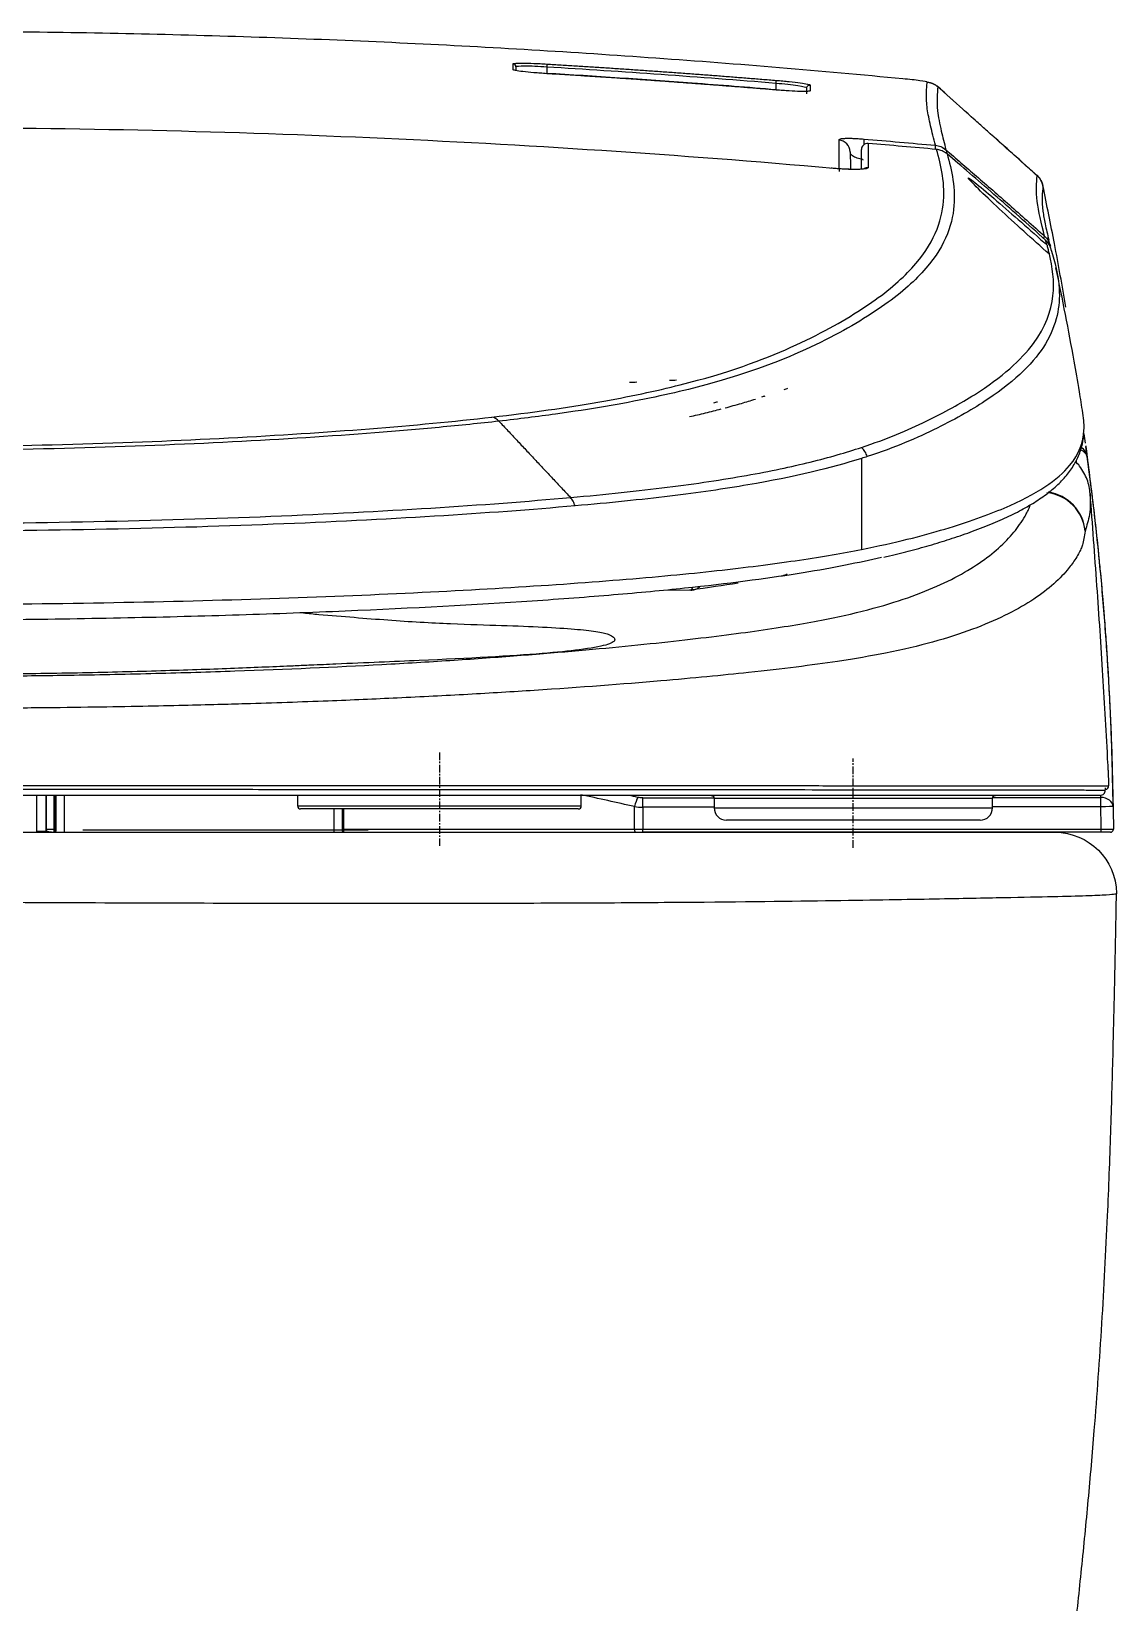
# Model space of a CAD drawing. Header units: millimetres. Extents: x -8699 to 14519, y -2727 to 7848.
# Drawn here: x -7396.7 to -7220, y 6236.2 to 6491.9 of the extents above; entities that cross this region are included whole.
import ezdxf

# ---------------------------------------------------------------- set-up
doc = ezdxf.new("R2010")
doc.units = ezdxf.units.MM
doc.linetypes.add('CENTER', pattern=[2, 1.25, -0.25, 0.25, -0.25])
doc.layers.add('1', color=7, linetype='Continuous', true_color=0xffffff)

msp = doc.modelspace()

# ---------------------------------------------------------------- linework, layer by layer
at = {"layer": '1', "color": 7, "linetype": 'Continuous'}
for p, q in [((-7312.78, 6486.06), (-7312.78, 6486.06)), ((-7293.09, 6400.97), (-7289.3, 6400.95)), ((-7394.26, 6367.54), (-7394.26, 6361.74)), ((-7391.26, 6361.54), (-7391.26, 6367.54)), ((-7353.35, 6367.54), (-7353.35, 6365.84)), ((-7307.15, 6365.84), (-7307.15, 6367.54)), ((-7285.53, 6367.04), (-7285.53, 6365.52)), ((-7240.22, 6365.52), (-7240.22, 6367.04)), ((-7307.65, 6365.34), (-7352.85, 6365.34)), ((-7347.43, 6365.34), (-7347.43, 6361.54)), ((-7242.22, 6363.52), (-7283.53, 6363.52)), ((-7222.53, 6361.54), (-7297.15, 6361.54)), ((-7221.65, 6361.54), (-7222.53, 6361.54))]:
    msp.add_line(p, q, dxfattribs=at)
at = {"layer": '1', "color": 8, "linetype": 'Continuous'}
for p, q in [((-7395.76, 6361.74), (-7395.76, 6367.54)), ((-7297.15, 6367.13), (-7285.54, 6367.14)), ((-7240.22, 6367.04), (-7285.53, 6367.04)), ((-7240.2, 6367.18), (-7222.58, 6367.2)), ((-7353.35, 6365.84), (-7307.15, 6365.84)), ((-7285.53, 6365.63), (-7297.14, 6365.62)), ((-7285.53, 6365.52), (-7240.22, 6365.52)), ((-7222.58, 6365.69), (-7240.22, 6365.68)), ((-7395.76, 6361.54), (-7395.76, 6361.74)), ((-7392.99, 6362.05), (-7392.87, 6362.05)), ((-7345.86, 6362.05), (-7298.48, 6362.05)), ((-7297.15, 6362.05), (-7222.53, 6362.05))]:
    msp.add_line(p, q, dxfattribs=at)
at = {"layer": '1', "color": 7, "linetype": 'Continuous', "extrusion": (0, 0, -1)}
for centre, radius, start, end in [((7286.03, 6367.04), 0.5, 90, 180), ((7239.72, 6367.04), 0.5, 0, 90), ((7345.83, 6361.74), 0.2, 270, 0), ((7230.03, 6351.54), 10, 90, 179.5979)]:
    msp.add_arc(centre, radius, start, end, dxfattribs=at)
at = {"layer": '1', "color": 7, "linetype": 'Continuous'}
for centre, radius, start, end in [((-7352.85, 6365.84), 0.5, 180, 270), ((-7307.65, 6365.84), 0.5, 270, 0), ((-7283.53, 6365.52), 2, 180, 270), ((-7242.22, 6365.52), 2, 270, 0), ((-7394.46, 6361.74), 0.2, 270, 292.327), ((-7392.86, 6361.74), 0.2, 270, 0)]:
    msp.add_arc(centre, radius, start, end, dxfattribs=at)
at = {"layer": '1', "color": 8, "linetype": 'Continuous'}
for start, end in [(270, 291.6632), (310.7082, 0)]:
    msp.add_arc((-7394.46, 6361.74), 0.2, start, end, dxfattribs=at)
at = {"layer": '1', "color": 7, "linetype": 'Continuous'}
for centre, major_axis, ratio, start_param, end_param in [((-7318.28, 6486.08), (0.498, 0.05), 0.998498, 6.183663, 7.697316), ((-7312.78, 6486.06), (-0.03, -0.499), 0.004927, 3.194455, 4.71239), ((-7265.4, 6472.21), (-2, -0.02), 0.996638, 3.159233, 4.600014), ((-7260.55, 6472.63), (1, 0), 0.997777, 1.480567, 3.141593), ((-7261.34, 6472.36), (0.17, 1.99), 0.077848, 5.291413, 6.202587), ((-7249.71, 6471.35), (0.18, 1.99), 0.076154, 5.431748, 6.202841), ((-7249.14, 6471.11), (1.3, 1.52), 0.471674, 5.64519, 6.228943), ((-7321.86, 6426.14), (0.34, -2.98), 0.737799, 2.358668, 2.913854), ((-7221.83, 6369.04), (0, 0.5), 0.999682, 3.141593, 4.79615), ((-7417.15, 6013.52), (443.55, 0), 0.827876, 1.298708, 1.302104), ((-7222.67, 6368.34), (0, 0.8), 0.999695, 3.141593, 4.796082), ((-7221.03, 6362.04), (0, -0.5), 0.999998, 0, 0.345067), ((-7221.03, 6362.04), (0, -0.5), 0.999998, 0.984658, 1.581858)]:
    msp.add_ellipse(centre, major_axis=major_axis, ratio=ratio, start_param=start_param, end_param=end_param, dxfattribs=at)
at = {"layer": '1', "color": 8, "linetype": 'Continuous'}
for centre, major_axis, ratio, start_param, end_param in [((-7260.55, 6468.69), (-1, 0), 0.996949, 4.622245, 5.276551), ((-7233.06, 6457.05), (1.33, 1.49), 0.080886, 5.684631, 6.236217), ((-7263.36, 6421.9), (-0.95, 2.85), 0.951883, 4.666015, 5.264382), ((-7226.8, 6422.35), (1.98, 0.27), 0.767498, 0.005108, 0.987651), ((-7226.82, 6422.47), (1.99, 0.2), 0.996329, 0.037766, 0.91457), ((-7232.11, 6409.97), (6.95, -0.8), 0.98098, 0.204124, 1.574261), ((-7232.11, 6409.97), (6.55, -2.47), 0.995853, 0.447275, 1.792859), ((-7297.94, 6365.68), (-0.45, -1.95), 0.262355, 3.863487, 4.755034), ((-7297.15, 6365.59), (0, 2), 0.001161, 4.729804, 5.591502), ((-7222.58, 6365.66), (2, 0.04), 0.770266, 6.282543, 7.840039), ((-7222.58, 6365.66), (0, -2), 0.001161, 1.588211, 2.449909), ((-7222.58, 6365.66), (2, 0.04), 0.017392, 6.282776, 7.852531), ((-7393.06, 6362.07), (1.2, 0), 0.017478, 3.14159, 4.766351), ((-7392.86, 6362.05), (-0.2, 0), 0.017478, 3.141593, 4.766619), ((-7345.83, 6362.05), (0.2, 0), 0.017678, 1.730677, 3.141593), ((-7298.35, 6362.04), (0, 0.5), 0.265044, 1.553343, 3.141593), ((-7297.15, 6362.04), (0, 0.5), 0.001144, 3.141593, 4.729805), ((-7222.53, 6362.04), (0, 0.5), 0.001144, 3.141593, 4.729805)]:
    msp.add_ellipse(centre, major_axis=major_axis, ratio=ratio, start_param=start_param, end_param=end_param, dxfattribs=at)
at = {"layer": '1', "color": 7, "linetype": 'Continuous'}
for points, degree, knots in [([(-7254.81, 6484.15), (-7261.49, 6484.76), (-7274.88, 6485.99), (-7295.01, 6487.53), (-7315.2, 6488.86), (-7335.46, 6489.95), (-7355.79, 6490.8), (-7376.18, 6491.4), (-7396.64, 6491.78), (-7410.3, 6491.83), (-7417.15, 6491.86)], 3, [0, 0, 0, 0, 0.12387, 0.248032, 0.3725, 0.497291, 0.622419, 0.747903, 0.873757, 1, 1, 1, 1]), ([(-7312.78, 6486.06), (-7314.09, 6486.14), (-7315.39, 6486.2), (-7317.24, 6486.21), (-7317.79, 6486.16), (-7317.78, 6486.08)], 3, [0, 0, 0, 0, 0.5, 0.5, 1, 1, 1, 1]), ([(-7317.78, 6486.08), (-7317.78, 6485.93), (-7317.78, 6485.78), (-7317.78, 6485.57), (-7317.78, 6485.53), (-7317.78, 6485.48)], 3, [0, 0, 0, 0, 0.772725, 0.772725, 1, 1, 1, 1]), ([(-7275.46, 6482.36), (-7280.01, 6482.74), (-7284.56, 6483.09), (-7297, 6484.02), (-7304.89, 6484.55), (-7312.78, 6485.03)], 3, [0, 0, 0, 0, 0.366026, 0.366026, 1, 1, 1, 1]), ([(-7275.46, 6483.4), (-7275.45, 6483.46), (-7275.45, 6483.56), (-7275.43, 6483.78), (-7275.42, 6483.88), (-7275.42, 6483.89)], 3, [0, 0, 0, 0, 0.5, 0.5, 1, 1, 1, 1]), ([(-7250.84, 6483.61), (-7250.85, 6483.66), (-7251.3, 6483.74), (-7252.79, 6483.94), (-7253.77, 6484.05), (-7254.81, 6484.15)], 3, [0, 0, 0, 0, 0.5, 0.5, 1, 1, 1, 1]), ([(-7270.46, 6482.64), (-7270.45, 6482.72), (-7271.01, 6482.85), (-7272.84, 6483.12), (-7274.14, 6483.28), (-7275.46, 6483.4)], 3, [0, 0, 0, 0, 0.5, 0.5, 1, 1, 1, 1]), ([(-7270.46, 6482.64), (-7270.46, 6482.7), (-7270.45, 6482.75), (-7270.41, 6482.86), (-7270.38, 6482.91), (-7270.31, 6483), (-7270.27, 6483.03), (-7270.18, 6483.09), (-7270.12, 6483.11), (-7270.04, 6483.13), (-7270.01, 6483.14), (-7269.96, 6483.14), (-7269.94, 6483.14), (-7269.92, 6483.14)], 3, [0, 0, 0, 0, 0.203838, 0.203838, 0.407677, 0.407677, 0.611515, 0.611515, 0.815354, 0.815354, 0.920682, 0.920682, 1, 1, 1, 1]), ([(-7270.46, 6481.7), (-7270.46, 6481.86), (-7270.46, 6482.02), (-7270.46, 6482.33), (-7270.46, 6482.49), (-7270.46, 6482.64)], 3, [0, 0, 0, 0, 0.496975, 0.496975, 1, 1, 1, 1]), ([(-7232.88, 6468.37), (-7234.18, 6469.52), (-7236.79, 6471.84), (-7240.92, 6475.51), (-7245.06, 6479.22), (-7247.83, 6481.71), (-7249.23, 6482.96)], 3, [0, 0, 0, 0, 0.251178, 0.498267, 0.747815, 1, 1, 1, 1]), ([(-7232.94, 6468.36), (-7233.62, 6468.97), (-7234.42, 6469.68), (-7235.36, 6470.52), (-7236.02, 6471.12), (-7237.92, 6472.82), (-7240.25, 6474.91), (-7242.95, 6477.33), (-7245.65, 6479.74), (-7247.77, 6481.65), (-7249.12, 6482.86)], 3, [0, 0, 0, 0, 0.126179, 0.147851, 0.174122, 0.248823, 0.499995, 0.606753, 0.74895, 1, 1, 1, 1]), ([(-7247.62, 6471.93), (-7247.7, 6472), (-7247.78, 6472.06), (-7248.09, 6472.28), (-7248.34, 6472.41), (-7248.84, 6472.58), (-7249.08, 6472.64), (-7249.33, 6472.66)], 3, [0, 0, 0, 0, 0.169363, 0.169363, 0.611484, 0.611484, 1, 1, 1, 1]), ([(-7231.58, 6457.9), (-7234.44, 6460.45), (-7237.28, 6462.97), (-7242.69, 6467.71), (-7245.32, 6469.98), (-7247.62, 6471.93)], 3, [0, 0, 0, 0, 0.5, 0.5, 1, 1, 1, 1]), ([(-7261.04, 6469.5), (-7261.04, 6469.5), (-7261.07, 6469.49), (-7261.27, 6469.45), (-7261.81, 6469.41), (-7262.67, 6469.39), (-7263.75, 6469.42), (-7264.98, 6469.48), (-7265.93, 6469.55), (-7266.43, 6469.6), (-7266.48, 6469.61)], 3, [0, 0, 0, 0, 0.041414, 0.175842, 0.350205, 0.522278, 0.679379, 0.826292, 0.981299, 1, 1, 1, 1]), ([(-7228.28, 6447), (-7228.86, 6450.44), (-7230.04, 6457.04), (-7231.37, 6463.6), (-7232, 6466.74)], 3, [0, 0, 0, 0, 0.522067, 1, 1, 1, 1]), ([(-7230.65, 6456.28), (-7230.66, 6456.37), (-7230.68, 6456.45), (-7230.77, 6456.75), (-7230.87, 6456.97), (-7231.14, 6457.44), (-7231.35, 6457.69), (-7231.58, 6457.9)], 3, [0, 0, 0, 0, 0.132905, 0.132905, 0.497845, 0.497845, 1, 1, 1, 1]), ([(-7225.5, 6429.76), (-7225.7, 6430.97), (-7226.19, 6434.03), (-7227.09, 6439.18), (-7228.28, 6445.59), (-7229.34, 6450.82), (-7229.88, 6453.41)], 3, [0, 0, 0, 0, 0.130437, 0.342898, 0.679507, 1, 1, 1, 1]), ([(-7225.33, 6426.96), (-7225.31, 6427.37), (-7225.31, 6427.77), (-7225.36, 6428.69), (-7225.41, 6429.21), (-7225.49, 6429.73)], 3, [0, 0, 0, 0, 0.438873, 0.438873, 1, 1, 1, 1]), ([(-7257.92, 6406.28), (-7257.6, 6406.36), (-7256.01, 6406.71), (-7253.38, 6407.4), (-7249.95, 6408.36), (-7246.62, 6409.41), (-7243.26, 6410.57), (-7240.04, 6411.82), (-7237.1, 6413.15), (-7234.49, 6414.52), (-7232.19, 6415.97), (-7230.18, 6417.51), (-7228.49, 6419.15), (-7227.13, 6420.92), (-7226.14, 6422.79), (-7225.53, 6424.69), (-7225.37, 6425.93), (-7225.34, 6426.53)], 3, [0, 0, 0, 0, 0.011885, 0.059896, 0.112197, 0.168452, 0.230123, 0.299895, 0.368423, 0.439225, 0.512552, 0.58869, 0.667757, 0.749507, 0.833351, 0.919085, 1, 1, 1, 1]), ([(-7220.61, 6367.34), (-7220.62, 6367.95), (-7220.65, 6369.45), (-7220.71, 6372.1), (-7220.79, 6375.2), (-7220.91, 6378.47), (-7221.05, 6381.88), (-7221.23, 6385.43), (-7221.45, 6389.1), (-7221.7, 6392.95), (-7221.98, 6396.56), (-7222.17, 6398.96), (-7222.33, 6400.71), (-7222.46, 6402.21), (-7222.66, 6404.3), (-7222.98, 6407.53), (-7223.46, 6412.07), (-7224.16, 6417.89), (-7224.72, 6422.13), (-7225.03, 6424.34)], 3, [0, 0, 0, 0, 0.09844, 0.220259, 0.327954, 0.421827, 0.502301, 0.57001, 0.625967, 0.671897, 0.709204, 0.736236, 0.746137, 0.760429, 0.782299, 0.81181, 0.863131, 0.928254, 1, 1, 1, 1]), ([(-7224.84, 6422.74), (-7224.83, 6422.74), (-7224.83, 6422.73), (-7224.83, 6422.69), (-7224.83, 6422.66), (-7224.82, 6422.63)], 3, [0, 0, 0, 0, 0.44578, 0.44578, 1, 1, 1, 1]), ([(-7224.82, 6422.63), (-7224.4, 6419.35), (-7223.56, 6412.84), (-7222.58, 6403.14), (-7221.79, 6393.57), (-7221.2, 6384.15), (-7220.78, 6374.87), (-7220.65, 6368.74), (-7220.58, 6365.69)], 3, [0, 0, 0, 0, 0.173113, 0.343673, 0.511659, 0.677052, 0.839839, 1, 1, 1, 1]), ([(-7224.31, 6416.64), (-7224.36, 6417.03), (-7224.45, 6417.81), (-7224.9, 6419.32), (-7225.64, 6420.71), (-7226.46, 6421.63), (-7226.71, 6421.88)], 3, [0, 0, 0, 0, 0.207527, 0.421785, 0.840015, 1, 1, 1, 1]), ([(-7308.17, 6414.65), (-7308.21, 6414.78), (-7308.25, 6414.9), (-7308.35, 6415.15), (-7308.41, 6415.28), (-7308.59, 6415.63), (-7308.74, 6415.84), (-7308.91, 6416.02)], 3, [0, 0, 0, 0, 0.242011, 0.242011, 0.499683, 0.499683, 1, 1, 1, 1]), ([(-7221.42, 6372.76), (-7221.68, 6377.52), (-7222.21, 6387.15), (-7223.2, 6401.78), (-7223.94, 6411.65), (-7224.31, 6416.64)], 3, [0, 0, 0, 0, 0.325133, 0.658469, 1, 1, 1, 1]), ([(-7258.3, 6406.25), (-7261.9, 6405.41), (-7266.05, 6404.57), (-7276.15, 6402.93), (-7282.05, 6402.13), (-7292.53, 6401), (-7296.29, 6400.64), (-7304.44, 6399.93), (-7308.83, 6399.59), (-7322.57, 6398.64), (-7332.59, 6398.09), (-7348.98, 6397.37), (-7354.72, 6397.15), (-7366.5, 6396.76), (-7372.52, 6396.6), (-7390.98, 6396.19), (-7404, 6396.03), (-7417.12, 6396.03)], 3, [0, 0, 0, 0, 0.16346, 0.16346, 0.330768, 0.330768, 0.414422, 0.414422, 0.498076, 0.498076, 0.665384, 0.665384, 0.749038, 0.749038, 0.832692, 0.832692, 1, 1, 1, 1]), ([(-7289.34, 6400.96), (-7289.34, 6400.96), (-7289.33, 6400.96), (-7289.28, 6400.96), (-7289.22, 6400.96), (-7289.11, 6400.96), (-7289.04, 6400.97), (-7288.98, 6400.98)], 3, [0, 0, 0, 0, 0.024813, 0.024813, 0.463767, 0.463767, 1, 1, 1, 1]), ([(-7307.47, 6391.23), (-7309.13, 6391.02), (-7315.46, 6390.38), (-7327.03, 6389.76), (-7339.97, 6389.21), (-7345.91, 6388.96), (-7350.55, 6388.75), (-7352.87, 6388.65), (-7353.74, 6388.61)], 3, [0, 0, 0, 0, 0.213797, 0.671593, 0.786752, 0.902749, 0.964794, 1, 1, 1, 1]), ([(-7221.33, 6369.08), (-7221.32, 6369.1), (-7221.3, 6369.12), (-7221.28, 6369.37), (-7221.28, 6369.96), (-7221.32, 6370.93), (-7221.37, 6371.9), (-7221.41, 6372.47), (-7221.42, 6372.76)], 3, [0, 0, 0, 0, 0.124907, 0.25039, 0.499639, 0.749061, 0.874627, 1, 1, 1, 1]), ([(-7221.87, 6368.41), (-7221.86, 6368.43), (-7221.83, 6368.46), (-7221.83, 6368.65), (-7221.82, 6368.77)], 3, [0, 0, 0, 0, 0.535435, 1, 1, 1, 1]), ([(-7222.67, 6367.54), (-7223.37, 6367.54), (-7225.54, 6367.54), (-7227.73, 6367.54), (-7231.37, 6367.54), (-7235.25, 6367.54), (-7240.89, 6367.54), (-7243.96, 6367.54), (-7247.26, 6367.54), (-7250.94, 6367.54), (-7255.07, 6367.54), (-7259.66, 6367.54), (-7264.87, 6367.54), (-7270.64, 6367.54), (-7277.4, 6367.54), (-7284.66, 6367.54), (-7293.13, 6367.54), (-7301.99, 6367.54), (-7312.6, 6367.54), (-7323.19, 6367.54), (-7335.13, 6367.54), (-7347.34, 6367.54), (-7360.46, 6367.54), (-7374.11, 6367.54), (-7388.05, 6367.54), (-7395.26, 6367.54), (-7402.44, 6367.54), (-7409.86, 6367.54), (-7417.11, 6367.54)], 2, [0, 0, 0, 0.125, 0.125, 0.25, 0.25, 0.375, 0.375, 0.4375, 0.4375, 0.5, 0.5, 0.5625, 0.5625, 0.625, 0.625, 0.6875, 0.6875, 0.75, 0.75, 0.8125, 0.8125, 0.875, 0.875, 0.9375, 0.9375, 0.96875, 0.96875, 1, 1, 1]), ([(-7297.15, 6367.13), (-7297.15, 6367.13), (-7297.15, 6367.13), (-7297.42, 6367.13), (-7297.69, 6367.16), (-7297.94, 6367.22)], 3, [0, 0, 0, 0, 0.011269, 0.011269, 1, 1, 1, 1]), ([(-7415.83, 6361.54), (-7407.66, 6361.54), (-7399.49, 6361.54), (-7383.64, 6361.54), (-7375.96, 6361.54), (-7360.98, 6361.54), (-7353.65, 6361.54), (-7339.84, 6361.54), (-7333.3, 6361.54), (-7320.92, 6361.54), (-7315.08, 6361.54), (-7304.12, 6361.54), (-7299.03, 6361.54), (-7285.31, 6361.54), (-7277.98, 6361.54), (-7265.73, 6361.54), (-7261, 6361.54), (-7252.88, 6361.54), (-7249.49, 6361.54), (-7240.73, 6361.54), (-7236.91, 6361.54), (-7233.02, 6361.54), (-7232.06, 6361.54), (-7231.04, 6361.54), (-7230.77, 6361.54), (-7230.45, 6361.54), (-7230.28, 6361.54), (-7229.99, 6361.54), (-7230.02, 6361.54), (-7230.02, 6361.54), (-7230.03, 6361.54), (-7230.03, 6361.54), (-7230.03, 6361.54), (-7230.03, 6361.54)], 3, [0, 0, 0, 0, 0.03125, 0.03125, 0.0625, 0.0625, 0.09375, 0.09375, 0.125, 0.125, 0.15625, 0.15625, 0.1875, 0.1875, 0.25, 0.25, 0.3125, 0.3125, 0.375, 0.375, 0.5, 0.5, 0.5625, 0.5625, 0.59375, 0.59375, 0.625, 0.625, 0.6875, 0.6875, 0.75, 0.75, 1, 1, 1, 1]), ([(-7394.39, 6361.56), (-7394.37, 6361.56), (-7394.33, 6361.58), (-7394.3, 6361.63), (-7394.28, 6361.69), (-7394.28, 6361.72), (-7394.29, 6361.74)], 3, [0, 0, 0, 0, 0.24817, 0.501448, 0.7538, 1, 1, 1, 1]), ([(-7394.26, 6361.74), (-7394.26, 6361.74), (-7394.26, 6361.74), (-7394.26, 6361.74), (-7394.26, 6361.74), (-7394.25, 6361.74), (-7394.23, 6361.73), (-7394.13, 6361.72), (-7393.87, 6361.68), (-7393.46, 6361.59), (-7393.19, 6361.56), (-7393.06, 6361.54)], 3, [0, 0, 0, 0, 0.007392, 0.015177, 0.030767, 0.062013, 0.124625, 0.249347, 0.498623, 0.749338, 1, 1, 1, 1]), ([(-7392.66, 6362.05), (-7392.66, 6362.01), (-7392.66, 6361.98), (-7392.66, 6361.92), (-7392.66, 6361.89), (-7392.66, 6361.83), (-7392.66, 6361.81), (-7392.66, 6361.77), (-7392.66, 6361.76), (-7392.66, 6361.74), (-7392.66, 6361.74), (-7392.66, 6361.74)], 3, [0, 0, 0, 0, 0.212323, 0.212323, 0.424637, 0.424637, 0.637084, 0.637084, 0.849828, 0.849828, 1, 1, 1, 1]), ([(-7346.03, 6361.74), (-7346.03, 6361.74), (-7346.03, 6361.74), (-7346.03, 6361.76), (-7346.03, 6361.77), (-7346.03, 6361.81), (-7346.03, 6361.83), (-7346.03, 6361.89), (-7346.03, 6361.92), (-7346.03, 6361.98), (-7346.03, 6362.01), (-7346.03, 6362.05)], 3, [0, 0, 0, 0, 0.158829, 0.158829, 0.371578, 0.371578, 0.581777, 0.581777, 0.790853, 0.790853, 1, 1, 1, 1]), ([(-7220.86, 6361.57), (-7220.81, 6361.59), (-7220.72, 6361.64), (-7220.62, 6361.76), (-7220.56, 6361.9), (-7220.56, 6362), (-7220.57, 6362.05)], 3, [0, 0, 0, 0, 0.248413, 0.504736, 0.758322, 1, 1, 1, 1]), ([(-7250.24, 6069.03), (-7250.24, 6069.03), (-7250.23, 6069.13), (-7250.17, 6069.69), (-7250.03, 6070.88), (-7249.83, 6072.62), (-7249.55, 6074.85), (-7249.23, 6077.41), (-7248.89, 6080.11), (-7248.47, 6083.27), (-7247.87, 6087.66), (-7247.08, 6093.31), (-7246.13, 6099.83), (-7245.13, 6106.37), (-7244.12, 6112.84), (-7243.23, 6118.43), (-7242.46, 6123.12), (-7241.83, 6126.97), (-7241.2, 6130.74), (-7240.43, 6135.34), (-7239.53, 6140.6), (-7238.55, 6146.36), (-7237.6, 6151.93), (-7236.7, 6157.39), (-7235.83, 6162.76), (-7235.01, 6168.1), (-7234.17, 6173.72), (-7233.31, 6179.69), (-7232.52, 6185.5), (-7231.82, 6190.82), (-7231.21, 6195.47), (-7230.49, 6200.99), (-7229.66, 6207.55), (-7228.71, 6215.19), (-7227.77, 6223), (-7226.75, 6231.87), (-7225.68, 6241.83), (-7224.59, 6252.91), (-7223.7, 6263.29), (-7222.97, 6272.9), (-7222.39, 6281.69), (-7221.89, 6290.47), (-7221.5, 6298.54), (-7221.2, 6305.93), (-7220.96, 6312.56), (-7220.77, 6318.95), (-7220.6, 6325.04), (-7220.48, 6330.16), (-7220.38, 6334.29), (-7220.31, 6337.49), (-7220.24, 6340.48), (-7220.19, 6343.25), (-7220.13, 6345.8), (-7220.09, 6348.14), (-7220.06, 6350.05), (-7220.05, 6351.09), (-7220.05, 6351.5)], 3, [0, 0, 0, 0, 0.020932, 0.047255, 0.069695, 0.0897, 0.107384, 0.119313, 0.130359, 0.140892, 0.151405, 0.169005, 0.186878, 0.204645, 0.222251, 0.239707, 0.250625, 0.26167, 0.273006, 0.284843, 0.306619, 0.33031, 0.355656, 0.382211, 0.409436, 0.436744, 0.463539, 0.493374, 0.520895, 0.537685, 0.55327, 0.567972, 0.589055, 0.609775, 0.630721, 0.652181, 0.68167, 0.71194, 0.742659, 0.765898, 0.789419, 0.813506, 0.838058, 0.857622, 0.876683, 0.894827, 0.911709, 0.927156, 0.936155, 0.94482, 0.953419, 0.96224, 0.971532, 0.981481, 0.992221, 1, 1, 1, 1]), ([(-7220.03, 6351.62), (-7220.03, 6351.65), (-7220.04, 6351.65), (-7220.03, 6351.6), (-7220.02, 6351.58), (-7220.02, 6351.54), (-7220.02, 6351.53), (-7220.04, 6351.51)], 3, [0, 0, 0, 0, 0.722569, 0.722569, 0.908163, 0.908163, 1, 1, 1, 1])]:
    msp.add_open_spline(points, degree=degree, knots=knots, dxfattribs=at)
at = {"layer": '1', "color": 8, "linetype": 'Continuous'}
for points, knots in [([(-7318.25, 6486.58), (-7318.24, 6486.6), (-7318.2, 6486.64), (-7317.75, 6486.69), (-7316.75, 6486.71), (-7315.21, 6486.68), (-7313.83, 6486.62), (-7313.11, 6486.58), (-7312.75, 6486.55)], [0, 0, 0, 0, 0.124504, 0.251174, 0.50074, 0.749455, 0.875457, 1, 1, 1, 1]), ([(-7318.25, 6485.63), (-7318.25, 6485.8), (-7318.25, 6485.96), (-7318.25, 6486.28), (-7318.25, 6486.43), (-7318.25, 6486.58)], [0, 0, 0, 0, 0.501572, 0.501572, 1, 1, 1, 1]), ([(-7275.46, 6483.4), (-7281.69, 6483.91), (-7287.92, 6484.38), (-7300.36, 6485.27), (-7306.57, 6485.68), (-7312.78, 6486.06)], [0, 0, 0, 0, 0.501076, 0.501076, 1, 1, 1, 1]), ([(-7312.75, 6484.98), (-7313.11, 6485.01), (-7313.83, 6485.05), (-7315.21, 6485.16), (-7316.75, 6485.31), (-7317.76, 6485.46), (-7318.2, 6485.57), (-7318.24, 6485.61), (-7318.25, 6485.63)], [0, 0, 0, 0, 0.124536, 0.251079, 0.500751, 0.749669, 0.875647, 1, 1, 1, 1]), ([(-7275.42, 6483.89), (-7275.06, 6483.86), (-7274.34, 6483.8), (-7272.96, 6483.66), (-7271.42, 6483.48), (-7270.42, 6483.31), (-7269.97, 6483.2), (-7269.94, 6483.16), (-7269.92, 6483.14)], [0, 0, 0, 0, 0.124505, 0.251052, 0.500666, 0.749637, 0.875703, 1, 1, 1, 1]), ([(-7249.51, 6473.33), (-7249.65, 6473.88), (-7249.92, 6474.98), (-7250.43, 6477.03), (-7250.81, 6478.89), (-7250.95, 6480.54), (-7250.97, 6481.67), (-7250.92, 6482.7), (-7250.87, 6483.31), (-7250.84, 6483.61)], [0, 0, 0, 0, 0.125004, 0.250007, 0.500009, 0.625007, 0.750003, 0.874999, 1, 1, 1, 1]), ([(-7269.92, 6482.19), (-7269.94, 6482.17), (-7269.98, 6482.13), (-7270.42, 6482.08), (-7271.42, 6482.08), (-7272.97, 6482.15), (-7274.34, 6482.24), (-7275.06, 6482.29), (-7275.42, 6482.32)], [0, 0, 0, 0, 0.124468, 0.250955, 0.500408, 0.749295, 0.875303, 1, 1, 1, 1]), ([(-7269.92, 6483.14), (-7269.92, 6482.98), (-7269.92, 6482.83), (-7269.92, 6482.51), (-7269.92, 6482.35), (-7269.92, 6482.19)], [0, 0, 0, 0, 0.497551, 0.497551, 1, 1, 1, 1]), ([(-7249.12, 6482.86), (-7249.22, 6481.78), (-7249.38, 6479.63), (-7248.66, 6475.95), (-7248.06, 6473.65), (-7247.8, 6472.6)], [0, 0, 0, 0, 0.459376, 0.762789, 1, 1, 1, 1]), ([(-7265.2, 6474.23), (-7265.18, 6474.27), (-7265.14, 6474.34), (-7264.82, 6474.41), (-7264.33, 6474.46), (-7263.7, 6474.47), (-7262.96, 6474.46), (-7262.11, 6474.42), (-7261.48, 6474.37), (-7261.17, 6474.35)], [0, 0, 0, 0, 0.176518, 0.341414, 0.500221, 0.628475, 0.752007, 0.878887, 1, 1, 1, 1]), ([(-7265.14, 6469.06), (-7265.15, 6469.97), (-7265.17, 6471.79), (-7265.19, 6473.42), (-7265.2, 6474.23)], [0, 0, 0, 0, 0.502057, 1, 1, 1, 1]), ([(-7260.46, 6473.62), (-7260.46, 6473.59), (-7260.46, 6473.57), (-7260.46, 6473.36), (-7260.46, 6473.18), (-7260.46, 6472.26), (-7260.46, 6471.5), (-7260.46, 6470.36), (-7260.46, 6470.02), (-7260.46, 6469.68)], [0, 0, 0, 0, 0.022953, 0.022953, 0.169911, 0.169911, 0.75775, 0.75775, 1, 1, 1, 1]), ([(-7249.51, 6473.33), (-7249.21, 6473.28), (-7248.58, 6473.17), (-7248.07, 6472.79), (-7247.8, 6472.6)], [0, 0, 0, 0, 0.480969, 1, 1, 1, 1]), ([(-7321.7, 6429.1), (-7315.21, 6429.84), (-7309.5, 6430.65), (-7299.39, 6432.41), (-7294.96, 6433.36), (-7283.25, 6436.31), (-7277.65, 6438.38), (-7268.41, 6442.53), (-7264.7, 6444.61), (-7258.43, 6448.67), (-7255.95, 6450.67), (-7250.2, 6456.52), (-7248.64, 6460.22), (-7247.85, 6467), (-7248.57, 6470.06), (-7249.33, 6472.66)], [0, 0, 0, 0, 0.0625, 0.0625, 0.125, 0.125, 0.25, 0.25, 0.375, 0.375, 0.5, 0.5, 0.75, 0.75, 1, 1, 1, 1]), ([(-7247.62, 6471.93), (-7246.86, 6469.32), (-7246.14, 6466.26), (-7246.95, 6459.47), (-7248.53, 6455.76), (-7254.33, 6449.91), (-7256.83, 6447.91), (-7263.14, 6443.85), (-7266.87, 6441.78), (-7276.19, 6437.63), (-7281.85, 6435.57), (-7293.66, 6432.64), (-7298.12, 6431.7), (-7305.75, 6430.4), (-7308.46, 6429.98), (-7312.79, 6429.38), (-7314.27, 6429.18), (-7317.34, 6428.8), (-7318.95, 6428.61), (-7320.55, 6428.43)], [0, 0, 0, 0, 0.25, 0.25, 0.5, 0.5, 0.625, 0.625, 0.75, 0.75, 0.875, 0.875, 0.9375, 0.9375, 0.96875, 0.96875, 0.984375, 0.984375, 1, 1, 1, 1]), ([(-7261.34, 6471), (-7261.5, 6471.03), (-7261.85, 6471.1), (-7262.3, 6471.25), (-7262.71, 6471.43), (-7263.05, 6471.65), (-7263.32, 6471.95), (-7263.35, 6472.15), (-7263.37, 6472.27)], [0, 0, 0, 0, 0.092014, 0.204446, 0.339997, 0.499098, 0.704313, 1, 1, 1, 1]), ([(-7247.8, 6472.6), (-7246.99, 6471.9), (-7245.36, 6470.51), (-7242.81, 6468.3), (-7240.17, 6466), (-7237.44, 6463.6), (-7234.62, 6461.11), (-7232.7, 6459.4), (-7231.73, 6458.54)], [0, 0, 0, 0, 0.160808, 0.322871, 0.487034, 0.654107, 0.824856, 1, 1, 1, 1]), ([(-7260.46, 6469.68), (-7260.46, 6469.54), (-7260.86, 6469.44), (-7262.28, 6469.39), (-7262.89, 6469.39), (-7264.38, 6469.44), (-7265.25, 6469.5), (-7266.14, 6469.57)], [0, 0, 0, 0, 0.5, 0.5, 0.75, 0.75, 1, 1, 1, 1]), ([(-7230.95, 6455.6), (-7232.35, 6456.85), (-7233.74, 6458.09), (-7236.49, 6460.58), (-7237.85, 6461.83), (-7240.38, 6464.18), (-7241.57, 6465.31), (-7243.45, 6467.15), (-7244.09, 6467.82), (-7244.2, 6468.13), (-7243.64, 6467.72), (-7241.89, 6466.31), (-7240.73, 6465.33), (-7238.24, 6463.19), (-7236.88, 6462), (-7234.15, 6459.59), (-7232.74, 6458.34), (-7231.34, 6457.08)], [0, 0, 0, 0, 0.125, 0.125, 0.25, 0.25, 0.375, 0.375, 0.5, 0.5, 0.625, 0.625, 0.75, 0.75, 0.875, 0.875, 1, 1, 1, 1]), ([(-7231.73, 6458.54), (-7232.25, 6460.66), (-7232.75, 6462.56), (-7233.14, 6465.85), (-7233.04, 6467.23), (-7232.94, 6468.36)], [0, 0, 0, 0, 0.5, 0.5, 1, 1, 1, 1]), ([(-7232, 6466.73), (-7232.11, 6465.6), (-7232.21, 6464.24), (-7231.92, 6461.95), (-7231.8, 6461.26), (-7231.64, 6460.53)], [0, 0, 0, 0, 0.716753, 0.716753, 1, 1, 1, 1]), ([(-7231.34, 6457.08), (-7231.39, 6457.25), (-7231.44, 6457.41), (-7231.52, 6457.69), (-7231.55, 6457.8), (-7231.58, 6457.9)], [0, 0, 0, 0, 0.60519, 0.60519, 1, 1, 1, 1]), ([(-7261.55, 6424.16), (-7257.4, 6425.54), (-7254, 6426.97), (-7248.02, 6429.87), (-7245.4, 6431.32), (-7238.64, 6435.6), (-7235.55, 6438.39), (-7229.57, 6446.47), (-7229.95, 6451.47), (-7230.95, 6455.6)], [0, 0, 0, 0, 0.125, 0.125, 0.25, 0.25, 0.5, 0.5, 1, 1, 1, 1]), ([(-7231.34, 6457.08), (-7231.33, 6457.06), (-7231.33, 6457.04), (-7231.32, 6457), (-7231.31, 6456.96), (-7231.3, 6456.94), (-7231.3, 6456.93)], [0, 0, 0, 0, 0.27, 0.54, 0.81, 1, 1, 1, 1]), ([(-7230.99, 6455.76), (-7231.02, 6455.88), (-7231.08, 6456.12), (-7231.17, 6456.47), (-7231.24, 6456.74), (-7231.29, 6456.89), (-7231.3, 6456.93)], [0, 0, 0, 0, 0.299982, 0.599963, 0.899945, 1, 1, 1, 1]), ([(-7230.99, 6455.76), (-7230.98, 6455.75), (-7230.98, 6455.72), (-7230.97, 6455.68), (-7230.96, 6455.64), (-7230.95, 6455.61), (-7230.95, 6455.6)], [0, 0, 0, 0, 0.27, 0.54, 0.81, 1, 1, 1, 1]), ([(-7229.36, 6449.92), (-7229.21, 6447.18), (-7229.7, 6444.18), (-7233.33, 6438.14), (-7236.3, 6435.12), (-7243.28, 6430.46), (-7246.04, 6428.89), (-7252.44, 6425.72), (-7256.08, 6424.15), (-7260.61, 6422.67)], [0, 0, 0, 0, 0.351119, 0.351119, 0.675559, 0.675559, 0.83778, 0.83778, 1, 1, 1, 1]), ([(-7289.53, 6429.17), (-7288.65, 6429.37), (-7286.86, 6429.78), (-7285.22, 6430.21), (-7284.38, 6430.42)], [0, 0, 0, 0, 0.490384, 1, 1, 1, 1]), ([(-7283.75, 6430.59), (-7282.85, 6430.84), (-7281.13, 6431.31), (-7279.56, 6431.79), (-7278.8, 6432.03)], [0, 0, 0, 0, 0.520918, 1, 1, 1, 1]), ([(-7417.12, 6424.31), (-7407.91, 6424.31), (-7398.73, 6424.45), (-7381.15, 6424.95), (-7372.71, 6425.29), (-7356.42, 6426.14), (-7348.78, 6426.64), (-7334.51, 6427.77), (-7327.86, 6428.39), (-7321.7, 6429.1)], [0, 0, 0, 0, 0.25, 0.25, 0.5, 0.5, 0.75, 0.75, 1, 1, 1, 1]), ([(-7320.55, 6428.43), (-7322.09, 6428.25), (-7323.7, 6428.08), (-7326.94, 6427.75), (-7328.6, 6427.59), (-7333.65, 6427.12), (-7337.13, 6426.82), (-7347.97, 6425.98), (-7355.7, 6425.48), (-7372.19, 6424.63), (-7380.73, 6424.29), (-7398.52, 6423.8), (-7407.8, 6423.66), (-7417.12, 6423.66)], [0, 0, 0, 0, 0.0625, 0.0625, 0.125, 0.125, 0.25, 0.25, 0.5, 0.5, 0.75, 0.75, 1, 1, 1, 1]), ([(-7261.55, 6407.57), (-7256.02, 6408.65), (-7251.7, 6409.76), (-7244.2, 6412.02), (-7241.01, 6413.16), (-7232.94, 6416.59), (-7229.59, 6418.89), (-7226.07, 6423.12), (-7225.44, 6425.04), (-7225.33, 6426.96)], [0, 0, 0, 0, 0.176896, 0.176896, 0.353793, 0.353793, 0.707585, 0.707585, 1, 1, 1, 1]), ([(-7308.91, 6416.02), (-7303.16, 6416.53), (-7297.9, 6417.09), (-7288.4, 6418.28), (-7284.14, 6418.92), (-7276.42, 6420.3), (-7272.96, 6421.03), (-7266.78, 6422.55), (-7264.03, 6423.35), (-7261.55, 6424.16)], [0, 0, 0, 0, 0.25, 0.25, 0.5, 0.5, 0.75, 0.75, 1, 1, 1, 1]), ([(-7261.55, 6422.37), (-7266.45, 6420.83), (-7272.36, 6419.38), (-7283.85, 6417.41), (-7288.06, 6416.8), (-7297.41, 6415.67), (-7302.57, 6415.14), (-7308.17, 6414.65)], [0, 0, 0, 0, 0.5, 0.5, 0.75, 0.75, 1, 1, 1, 1]), ([(-7261.55, 6422.37), (-7261.55, 6421.09), (-7261.55, 6418.68), (-7261.55, 6414.87), (-7261.55, 6411.23), (-7261.55, 6408.71), (-7261.55, 6407.57)], [0, 0, 0, 0, 0.269853, 0.507437, 0.777476, 1, 1, 1, 1]), ([(-7417.12, 6411.79), (-7406.85, 6411.8), (-7396.45, 6411.9), (-7376.54, 6412.3), (-7366.96, 6412.59), (-7348.43, 6413.34), (-7339.78, 6413.79), (-7323.53, 6414.81), (-7315.89, 6415.39), (-7308.91, 6416.02)], [0, 0, 0, 0, 0.25, 0.25, 0.5, 0.5, 0.75, 0.75, 1, 1, 1, 1]), ([(-7308.17, 6414.65), (-7315.2, 6414.03), (-7322.88, 6413.46), (-7339.25, 6412.46), (-7347.96, 6412.02), (-7366.61, 6411.28), (-7376.27, 6411), (-7396.31, 6410.61), (-7406.78, 6410.5), (-7417.12, 6410.5)], [0, 0, 0, 0, 0.25, 0.25, 0.5, 0.5, 0.75, 0.75, 1, 1, 1, 1]), ([(-7417.11, 6386.9), (-7415.31, 6386.91), (-7411.69, 6386.91), (-7406.24, 6386.94), (-7400.75, 6386.98), (-7395.23, 6387.04), (-7389.31, 6387.13), (-7383, 6387.25), (-7374.19, 6387.46), (-7359.2, 6387.9), (-7343.12, 6388.62), (-7328.41, 6389.5), (-7314.64, 6390.48), (-7299.37, 6391.83), (-7284.65, 6393.46), (-7273.04, 6395.09), (-7264.01, 6396.81), (-7256.89, 6398.68), (-7249.13, 6401.41), (-7243.31, 6404.5), (-7239.09, 6407.78), (-7237.06, 6409.89), (-7235.75, 6411.63), (-7235.04, 6412.76), (-7234.52, 6413.68), (-7234.24, 6414.26), (-7234.11, 6414.62), (-7234.08, 6414.7)], [0, 0, 0, 0, 0.012572, 0.025269, 0.038118, 0.051148, 0.064386, 0.080372, 0.096642, 0.128968, 0.19315, 0.225432, 0.257747, 0.321949, 0.386458, 0.450432, 0.514574, 0.578957, 0.643094, 0.771131, 0.834159, 0.89935, 0.930242, 0.963608, 0.980917, 0.995738, 1, 1, 1, 1]), ([(-7224.31, 6416.64), (-7224.29, 6415.51), (-7224.24, 6413.47), (-7224.86, 6411.45), (-7225.14, 6410.56)], [0, 0, 0, 0, 0.55854, 1, 1, 1, 1]), ([(-7225.14, 6410.56), (-7225.2, 6410.13), (-7225.32, 6409.28), (-7225.55, 6408.35), (-7225.84, 6407.58), (-7226.24, 6406.78), (-7226.94, 6405.63), (-7228.23, 6403.88), (-7230.46, 6401.65), (-7234.95, 6398.32), (-7241.28, 6395.19), (-7249.64, 6392.48), (-7256.87, 6390.76), (-7266.34, 6389.13), (-7278.11, 6387.66), (-7294.56, 6386.08), (-7310.52, 6384.87), (-7325.48, 6383.96), (-7336.72, 6383.38), (-7348.81, 6382.86), (-7358.69, 6382.52), (-7366.63, 6382.3), (-7372.16, 6382.16), (-7378.83, 6382.02), (-7386.68, 6381.88), (-7395.74, 6381.77), (-7406.01, 6381.68), (-7413.29, 6381.67), (-7417.11, 6381.66)], [0, 0, 0, 0, 0.015706, 0.031136, 0.043803, 0.062375, 0.085937, 0.12491, 0.187284, 0.249645, 0.374196, 0.437959, 0.499268, 0.550151, 0.623904, 0.681395, 0.749153, 0.780636, 0.812, 0.841111, 0.874443, 0.885069, 0.898133, 0.913634, 0.931571, 0.951946, 0.974755, 1, 1, 1, 1]), ([(-7417.12, 6398.61), (-7407.92, 6398.61), (-7398.74, 6398.68), (-7380.98, 6398.95), (-7372.38, 6399.14), (-7355.7, 6399.63), (-7347.6, 6399.93), (-7332.47, 6400.6), (-7325.34, 6400.98), (-7311.93, 6401.79), (-7305.6, 6402.24), (-7294.04, 6403.19), (-7288.86, 6403.69), (-7279.53, 6404.74), (-7275.36, 6405.28), (-7267.86, 6406.4), (-7264.52, 6406.98), (-7261.55, 6407.57)], [0, 0, 0, 0, 0.125, 0.125, 0.25, 0.25, 0.375, 0.375, 0.5, 0.5, 0.625, 0.625, 0.75, 0.75, 0.875, 0.875, 1, 1, 1, 1]), ([(-7274.6, 6403.25), (-7274.57, 6403.26), (-7274.55, 6403.26), (-7274.49, 6403.27), (-7274.45, 6403.28), (-7274.26, 6403.33), (-7274.11, 6403.38), (-7273.85, 6403.48), (-7273.74, 6403.52), (-7273.63, 6403.58)], [0, 0, 0, 0, 0.072616, 0.072616, 0.187981, 0.187981, 0.64676, 0.64676, 1, 1, 1, 1]), ([(-7289.3, 6400.95), (-7289.3, 6400.95), (-7289.3, 6400.95), (-7289.22, 6400.96), (-7289.15, 6401.02), (-7289.05, 6401.2), (-7289.02, 6401.28), (-7288.99, 6401.37)], [0, 0, 0, 0, 0.009835, 0.009835, 0.665995, 0.665995, 1, 1, 1, 1]), ([(-7288.98, 6400.98), (-7288.76, 6401.01), (-7288.55, 6401.07), (-7288.18, 6401.25), (-7288.02, 6401.37), (-7287.87, 6401.5)], [0, 0, 0, 0, 0.537728, 0.537728, 1, 1, 1, 1]), ([(-7352.38, 6397.23), (-7351.54, 6397.15), (-7346.76, 6396.73), (-7338.36, 6396.03), (-7328.25, 6395.43), (-7319.83, 6395.22), (-7313.13, 6394.94), (-7308.04, 6394.62), (-7304.51, 6394.23), (-7302.6, 6393.77), (-7301.8, 6393.27), (-7301.62, 6392.82), (-7302.03, 6392.4), (-7303.47, 6391.86), (-7305.57, 6391.48), (-7307.47, 6391.23)], [0, 0, 0, 0, 0.015655, 0.089739, 0.1655, 0.239445, 0.31393, 0.390082, 0.464144, 0.540706, 0.612032, 0.690404, 0.765582, 0.840554, 1, 1, 1, 1]), ([(-7353.74, 6388.61), (-7354.18, 6388.59), (-7357.53, 6388.45), (-7364.64, 6388.15), (-7376.16, 6387.76), (-7386.9, 6387.49), (-7395.92, 6387.34), (-7402.87, 6387.25), (-7409.95, 6387.2), (-7414.72, 6387.19), (-7417.11, 6387.19)], [0, 0, 0, 0, 0.029693, 0.222916, 0.416012, 0.609805, 0.707414, 0.804463, 0.901733, 1, 1, 1, 1]), ([(-7417.11, 6369.17), (-7415.32, 6369.17), (-7411.63, 6369.17), (-7405.93, 6369.17), (-7399.91, 6369.16), (-7393.59, 6369.16), (-7386.99, 6369.16), (-7380.13, 6369.16), (-7373.05, 6369.15), (-7365.76, 6369.15), (-7358.3, 6369.15), (-7350.7, 6369.15), (-7343.01, 6369.15), (-7335.27, 6369.15), (-7327.51, 6369.15), (-7319.8, 6369.15), (-7305.68, 6369.14), (-7288.41, 6369.14), (-7272.35, 6369.13), (-7261.69, 6369.12), (-7253.43, 6369.11), (-7246.39, 6369.11), (-7239.86, 6369.1), (-7234.12, 6369.1), (-7229.28, 6369.1), (-7225.49, 6369.09), (-7222.73, 6369.09), (-7221.81, 6369.08), (-7221.33, 6369.08)], [0, 0, 0, 0, 0.011496, 0.023729, 0.036699, 0.050405, 0.064849, 0.08003, 0.095946, 0.112599, 0.129989, 0.148114, 0.166976, 0.186574, 0.206907, 0.227976, 0.249781, 0.328103, 0.395768, 0.45275, 0.499026, 0.55771, 0.62069, 0.687964, 0.759531, 0.835393, 0.915549, 1, 1, 1, 1]), ([(-7398.09, 6368.54), (-7396.24, 6368.54), (-7392.37, 6368.54), (-7386.38, 6368.54), (-7379.98, 6368.54), (-7373.19, 6368.53), (-7366.04, 6368.53), (-7358.59, 6368.53), (-7350.86, 6368.52), (-7342.92, 6368.52), (-7334.81, 6368.52), (-7326.61, 6368.52), (-7318.37, 6368.51), (-7310.19, 6368.51), (-7299.09, 6368.5), (-7286.58, 6368.49), (-7274.41, 6368.48), (-7264.96, 6368.47), (-7257.6, 6368.46), (-7251.04, 6368.45), (-7244.91, 6368.44), (-7239.03, 6368.44), (-7233.8, 6368.43), (-7229.34, 6368.43), (-7225.81, 6368.42), (-7223.21, 6368.42), (-7222.33, 6368.41), (-7221.87, 6368.41)], [0, 0, 0, 0, 0.012594, 0.026295, 0.041106, 0.057025, 0.074048, 0.092175, 0.11141, 0.131752, 0.153198, 0.175747, 0.199402, 0.224166, 0.250038, 0.306514, 0.35971, 0.409621, 0.456241, 0.499564, 0.556926, 0.619002, 0.685789, 0.75728, 0.833479, 0.914387, 1, 1, 1, 1]), ([(-7392.87, 6362.05), (-7392.87, 6362.18), (-7392.87, 6362.32), (-7392.87, 6362.98), (-7392.87, 6363.52), (-7392.87, 6365.21), (-7392.87, 6366.38), (-7392.87, 6367.54)], [0, 0, 0, 0, 0.072831, 0.072831, 0.364154, 0.364154, 1, 1, 1, 1]), ([(-7345.86, 6365.34), (-7345.86, 6365.22), (-7345.86, 6365.09), (-7345.86, 6364), (-7345.86, 6363.02), (-7345.86, 6362.05)], [0, 0, 0, 0, 0.112504, 0.112504, 1, 1, 1, 1]), ([(-7297.14, 6365.62), (-7297.15, 6364.93), (-7297.15, 6364.24), (-7297.15, 6363.05), (-7297.15, 6362.55), (-7297.15, 6362.05)], [0, 0, 0, 0, 0.580254, 0.580254, 1, 1, 1, 1]), ([(-7392.99, 6362.05), (-7392.99, 6362.05), (-7392.99, 6361.93), (-7393.01, 6361.65), (-7393.04, 6361.58), (-7393.06, 6361.54)], [0, 0, 0, 0, 0.011199, 0.437979, 1, 1, 1, 1]), ([(-7392.86, 6361.54), (-7392.86, 6361.54), (-7392.87, 6361.55), (-7392.87, 6361.57), (-7392.87, 6361.59), (-7392.87, 6361.65), (-7392.87, 6361.69), (-7392.87, 6361.78), (-7392.87, 6361.83), (-7392.87, 6361.93), (-7392.87, 6361.98), (-7392.87, 6362.03), (-7392.87, 6362.04), (-7392.87, 6362.05)], [0, 0, 0, 0, 0.150823, 0.150823, 0.363524, 0.363524, 0.575987, 0.575987, 0.788379, 0.788379, 0.966295, 0.966295, 1, 1, 1, 1]), ([(-7388.3, 6361.96), (-7379.95, 6361.96), (-7364.46, 6361.96), (-7348.98, 6361.96), (-7341.84, 6361.96)], [0, 0, 0, 0, 0.539163, 1, 1, 1, 1]), ([(-7345.86, 6362.05), (-7345.86, 6361.99), (-7345.86, 6361.94), (-7345.86, 6361.83), (-7345.85, 6361.78), (-7345.85, 6361.7), (-7345.85, 6361.66), (-7345.84, 6361.59), (-7345.84, 6361.57), (-7345.83, 6361.55), (-7345.83, 6361.54), (-7345.83, 6361.54)], [0, 0, 0, 0, 0.209939, 0.209939, 0.41948, 0.41948, 0.629617, 0.629617, 0.841797, 0.841797, 1, 1, 1, 1]), ([(-7222.53, 6362.05), (-7222.05, 6362.06), (-7221.5, 6362.06), (-7220.72, 6362.06), (-7220.53, 6362.05), (-7220.53, 6362.05)], [0, 0, 0, 0, 0.5, 0.5, 1, 1, 1, 1]), ([(-7220.04, 6351.51), (-7220.08, 6351.49), (-7220.14, 6351.47), (-7220.54, 6351.42), (-7220.92, 6351.37), (-7222.49, 6351.28), (-7223.57, 6351.24), (-7227.87, 6351.09), (-7232.04, 6350.99), (-7241.57, 6350.81), (-7245.22, 6350.74), (-7251.88, 6350.62), (-7254.3, 6350.58), (-7259.73, 6350.49), (-7262.76, 6350.44), (-7272.84, 6350.29), (-7280.87, 6350.19), (-7295.78, 6350.07), (-7301.26, 6350.03), (-7312.86, 6349.98), (-7319.01, 6349.96), (-7331.99, 6349.94), (-7338.83, 6349.94), (-7353.25, 6349.95), (-7360.82, 6349.96), (-7376.24, 6350), (-7384.16, 6350.02), (-7396.37, 6350.08), (-7400.52, 6350.1), (-7406.74, 6350.13), (-7408.81, 6350.14), (-7412.97, 6350.17), (-7415.11, 6350.18), (-7417.15, 6350.2)], [0, 0, 0, 0, 0.048088, 0.048088, 0.143279, 0.143279, 0.23847, 0.23847, 0.428853, 0.428853, 0.524044, 0.524044, 0.57164, 0.57164, 0.619235, 0.619235, 0.714426, 0.714426, 0.762022, 0.762022, 0.809618, 0.809618, 0.857213, 0.857213, 0.904809, 0.904809, 0.952404, 0.952404, 0.976202, 0.976202, 0.988101, 0.988101, 1, 1, 1, 1])]:
    msp.add_open_spline(points, degree=3, knots=knots, dxfattribs=at)
at = {"layer": '1', "color": 7, "linetype": 'Continuous'}
for points, degree in [([(-7312.78, 6486.06), (-7312.78, 6485.71), (-7312.78, 6485.37), (-7312.78, 6485.03)], 3), ([(-7275.46, 6483.4), (-7275.46, 6483.4)], 1), ([(-7275.46, 6483.4), (-7275.46, 6482.36)], 1), ([(-7266.14, 6469.57), (-7316.34, 6473.97), (-7366.73, 6476.18), (-7417.12, 6476.19)], 3), ([(-7249.33, 6472.66), (-7253.04, 6472.99), (-7256.75, 6473.31), (-7260.46, 6473.62)], 3), ([(-7263.37, 6472.27), (-7263.36, 6471.36), (-7263.35, 6470.41), (-7263.34, 6469.42)], 3), ([(-7261.55, 6469.48), (-7261.55, 6470.6), (-7261.55, 6471.65), (-7261.55, 6472.63)], 3), ([(-7232.01, 6466.75), (-7232.22, 6467.77), (-7233.06, 6468.54)], 2), ([(-7232.94, 6468.36), (-7232.47, 6467.94), (-7232.13, 6467.35), (-7232, 6466.74)], 3), ([(-7231.64, 6460.53), (-7231.47, 6459.71), (-7231.27, 6458.85), (-7231.05, 6457.94)], 3), ([(-7230.94, 6457.41), (-7231.16, 6458.35)], 1), ([(-7230.65, 6456.28), (-7230.07, 6454.39), (-7229.49, 6452.24), (-7229.36, 6449.92)], 3), ([(-7320.55, 6428.43), (-7308.91, 6416.02)], 1), ([(-7225.36, 6426.36), (-7225.27, 6425.86), (-7225.18, 6425.36), (-7225.11, 6424.86)], 3), ([(-7225.04, 6424.4), (-7225.04, 6424.38), (-7225.04, 6424.37), (-7225.03, 6424.36)], 3), ([(-7226.49, 6421.57), (-7226.52, 6421.73), (-7226.54, 6421.88), (-7226.56, 6422.04)], 3), ([(-7308.91, 6416.02), (-7308.91, 6416.02)], 1), ([(-7281.64, 6402.07), (-7283.99, 6401.69), (-7286.54, 6401.32), (-7289.34, 6400.96)], 3), ([(-7289.54, 6400.97), (-7288.98, 6401.02)], 1), ([(-7353.92, 6388.6), (-7354.23, 6388.59), (-7354.54, 6388.58), (-7354.86, 6388.56)], 3), ([(-7394.26, 6362.07), (-7394.26, 6363.89), (-7394.26, 6365.72), (-7394.26, 6367.54)], 3), ([(-7392.66, 6367.54), (-7392.66, 6365.71), (-7392.66, 6363.88), (-7392.66, 6362.05)], 3), ([(-7298.47, 6365.71), (-7301.39, 6366.37), (-7304.3, 6367.03), (-7307.23, 6367.66)], 3), ([(-7222.58, 6367.2), (-7222.58, 6367.32), (-7222.58, 6367.44), (-7222.59, 6367.55)], 3), ([(-7346.03, 6362.05), (-7346.03, 6363.15), (-7346.03, 6364.24), (-7346.03, 6365.34)], 3), ([(-7220.58, 6365.69), (-7220.56, 6364.48), (-7220.54, 6363.26), (-7220.53, 6362.05)], 3), ([(-7394.29, 6361.74), (-7394.27, 6361.74), (-7394.26, 6361.74), (-7394.26, 6361.74)], 3), ([(-7394.26, 6361.74), (-7394.26, 6361.85), (-7394.26, 6361.96), (-7394.26, 6362.07)], 3), ([(-7394.23, 6361.73), (-7394.26, 6361.7)], 1), ([(-7221.03, 6361.54), (-7221.03, 6361.54), (-7221.74, 6361.54), (-7222.53, 6361.54)], 3)]:
    msp.add_open_spline(points, degree=degree, dxfattribs=at)
at = {"layer": '1', "color": 8, "linetype": 'Continuous'}
msp.add_rational_spline([(-7312.75, 6486.55), (-7294.08, 6485.43), (-7275.42, 6483.89)], [0.995858439627, 0.995879075242, 0.995907036575], degree=2, dxfattribs=at)
at = {"layer": '1', "color": 7, "linetype": 'Continuous'}
for points, weights in [([(-7275.42, 6482.32), (-7294.08, 6483.86), (-7312.75, 6484.98)], [0.994302488975, 0.994274571557, 0.994253968052]), ([(-7250.84, 6483.61), (-7249.86, 6483.52), (-7249.12, 6482.86)], [1, 0.949993543076, 1])]:
    msp.add_rational_spline(points, weights, degree=2, dxfattribs=at)
at = {"layer": '1', "color": 8, "linetype": 'Continuous'}
for points in [[(-7261.17, 6474.35), (-7257.28, 6474.02), (-7253.4, 6473.68), (-7249.51, 6473.33)], [(-7261.34, 6471), (-7261.34, 6470.97), (-7261.34, 6470.93), (-7261.34, 6470.9)], [(-7231.73, 6458.54), (-7231.26, 6458.12), (-7230.92, 6457.53), (-7230.79, 6456.92)], [(-7292.78, 6435.09), (-7292.4, 6435.11), (-7292.02, 6435.13), (-7291.64, 6435.15)], [(-7299.28, 6434.76), (-7298.89, 6434.78), (-7298.5, 6434.8), (-7298.11, 6434.82)], [(-7277.26, 6432.52), (-7277.44, 6432.46), (-7277.61, 6432.41), (-7277.79, 6432.35)], [(-7274.12, 6433.61), (-7273.91, 6433.68), (-7273.71, 6433.75), (-7273.51, 6433.83)], [(-7285, 6431.54), (-7285.22, 6431.49), (-7285.44, 6431.44), (-7285.65, 6431.38)], [(-7260.61, 6422.67), (-7260.92, 6422.57), (-7261.23, 6422.47), (-7261.55, 6422.37)], [(-7225.03, 6424.36), (-7224.96, 6423.82), (-7224.9, 6423.28), (-7224.84, 6422.74)], [(-7392.99, 6367.54), (-7392.99, 6365.71), (-7392.99, 6363.88), (-7392.99, 6362.05)], [(-7298.48, 6362.05), (-7298.48, 6363.27), (-7298.48, 6364.49), (-7298.47, 6365.71)], [(-7298.47, 6365.71), (-7298.04, 6365.65), (-7297.6, 6365.62), (-7297.14, 6365.62)], [(-7222.53, 6362.05), (-7222.54, 6363.27), (-7222.56, 6364.48), (-7222.58, 6365.69)], [(-7395.76, 6361.74), (-7395.07, 6361.75), (-7394.43, 6361.75), (-7394.29, 6361.74)], [(-7298.48, 6362.05), (-7298.05, 6362.05), (-7297.6, 6362.05), (-7297.15, 6362.05)]]:
    msp.add_open_spline(points, degree=3, dxfattribs=at)
at = {"layer": '1', "color": 8, "linetype": 'CENTER'}
for points, knots in [([(-7330.25, 6374.54), (-7330.25, 6369.54), (-7330.25, 6359.34)], [0, 0, 0.328947, 1, 1]), ([(-7262.88, 6359.02), (-7262.88, 6368.54), (-7262.88, 6373.54)], [0, 0, 0.655714, 1, 1])]:
    msp.add_open_spline(points, degree=1, knots=knots, dxfattribs=at)

doc.saveas('drawing.dxf')
